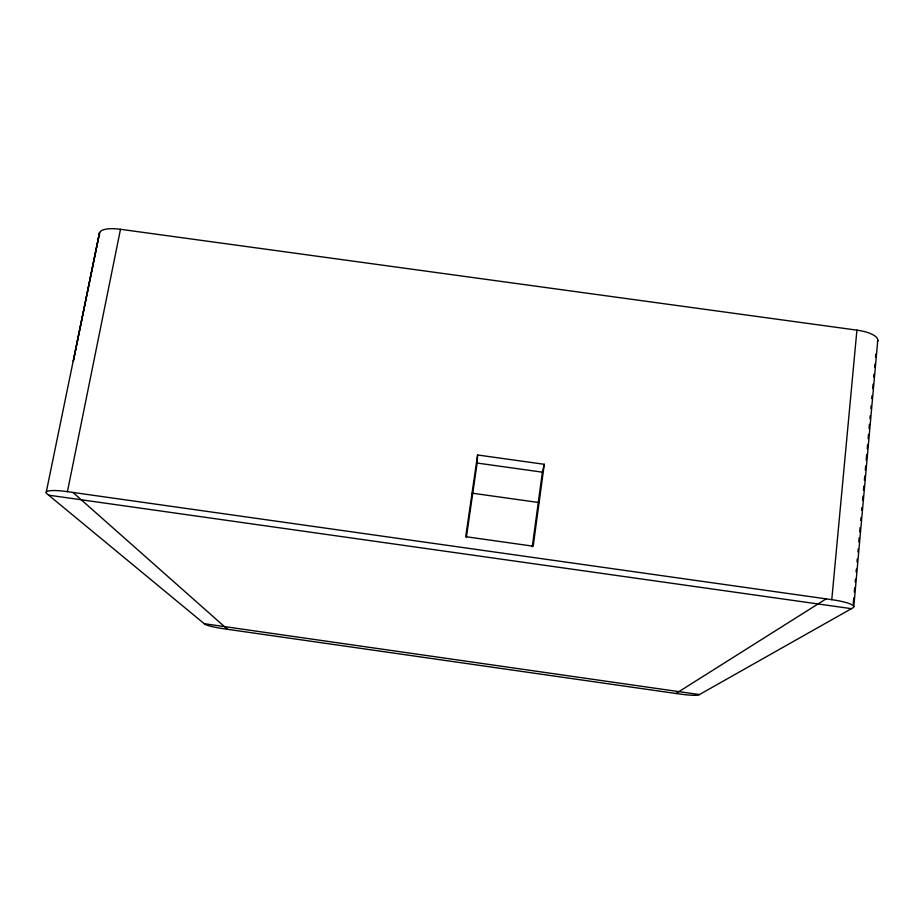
<?xml version="1.0" encoding="UTF-8"?>
<svg xmlns="http://www.w3.org/2000/svg" width="924" height="924" viewBox="0 0 924 924"><rect width="100%" height="100%" fill="white"/><g stroke="black" fill="none" stroke-linecap="round" stroke-linejoin="round"><path stroke-width="1.39" d="M466.331 537.456L477.142 463.051L477.593 454.978L544.282 464.298L533.171 546.199L465.719 536.682L477.593 454.978M853.256 603.557L853.776 597.816M854.296 592.088L854.677 587.791M855.197 582.051L855.451 579.186M856.098 572.014L856.363 569.149M857.01 561.977L857.264 559.112M857.911 551.951L858.177 549.075M858.823 541.914L859.204 537.606M859.724 531.878L860.117 527.581M860.764 520.408L861.018 517.544M861.665 510.371L861.919 507.507M862.566 500.334L862.958 496.038M863.478 490.298L863.859 486.001M864.379 480.272L864.772 475.964M865.291 470.235L865.673 465.927M866.192 460.198L866.712 454.469M867.232 448.729L867.613 444.432M868.133 438.692L868.525 434.396M869.034 428.655L869.426 424.359M869.946 418.63L870.2 415.754M870.847 408.593L871.113 405.717M871.759 398.556L872.013 395.691M872.66 388.519L873.053 384.222M873.7 377.05L873.954 374.185M874.601 367.013L874.866 364.148M875.513 356.976L875.767 354.111M853.788 606.571L877.8 340.124M831.773 599.664L67.429 491.66A28.609 4.816 10.8 0 0 47.182 493.947L204.793 624.162A17.221 1.86 9.2 0 0 224.162 628.817L679.348 693.97A17.371 1.883 7.3 0 0 698.891 694.871L852.864 607.853A28.875 4.943 5.9 0 0 831.773 599.664L856.918 330.145L120.49 229.291A27.593 9.055 13.5 0 0 99.584 235.227M532.27 546.765L542.4 472.176L544.282 464.298M67.429 491.66L120.49 229.291M99.342 233.425L73.308 361.215L99.607 232.571L46.2 492.411M675.975 693.497L826.091 598.868M477.142 463.051L542.4 472.176M472.037 493.15L539.189 502.575M48.649 495.16L851.431 608.673M204.239 623.7L699.433 694.571M72.973 492.446L227.477 629.29M856.918 330.145A27.836 9.298 3.3 0 1 877.361 341.857"/></g></svg>
